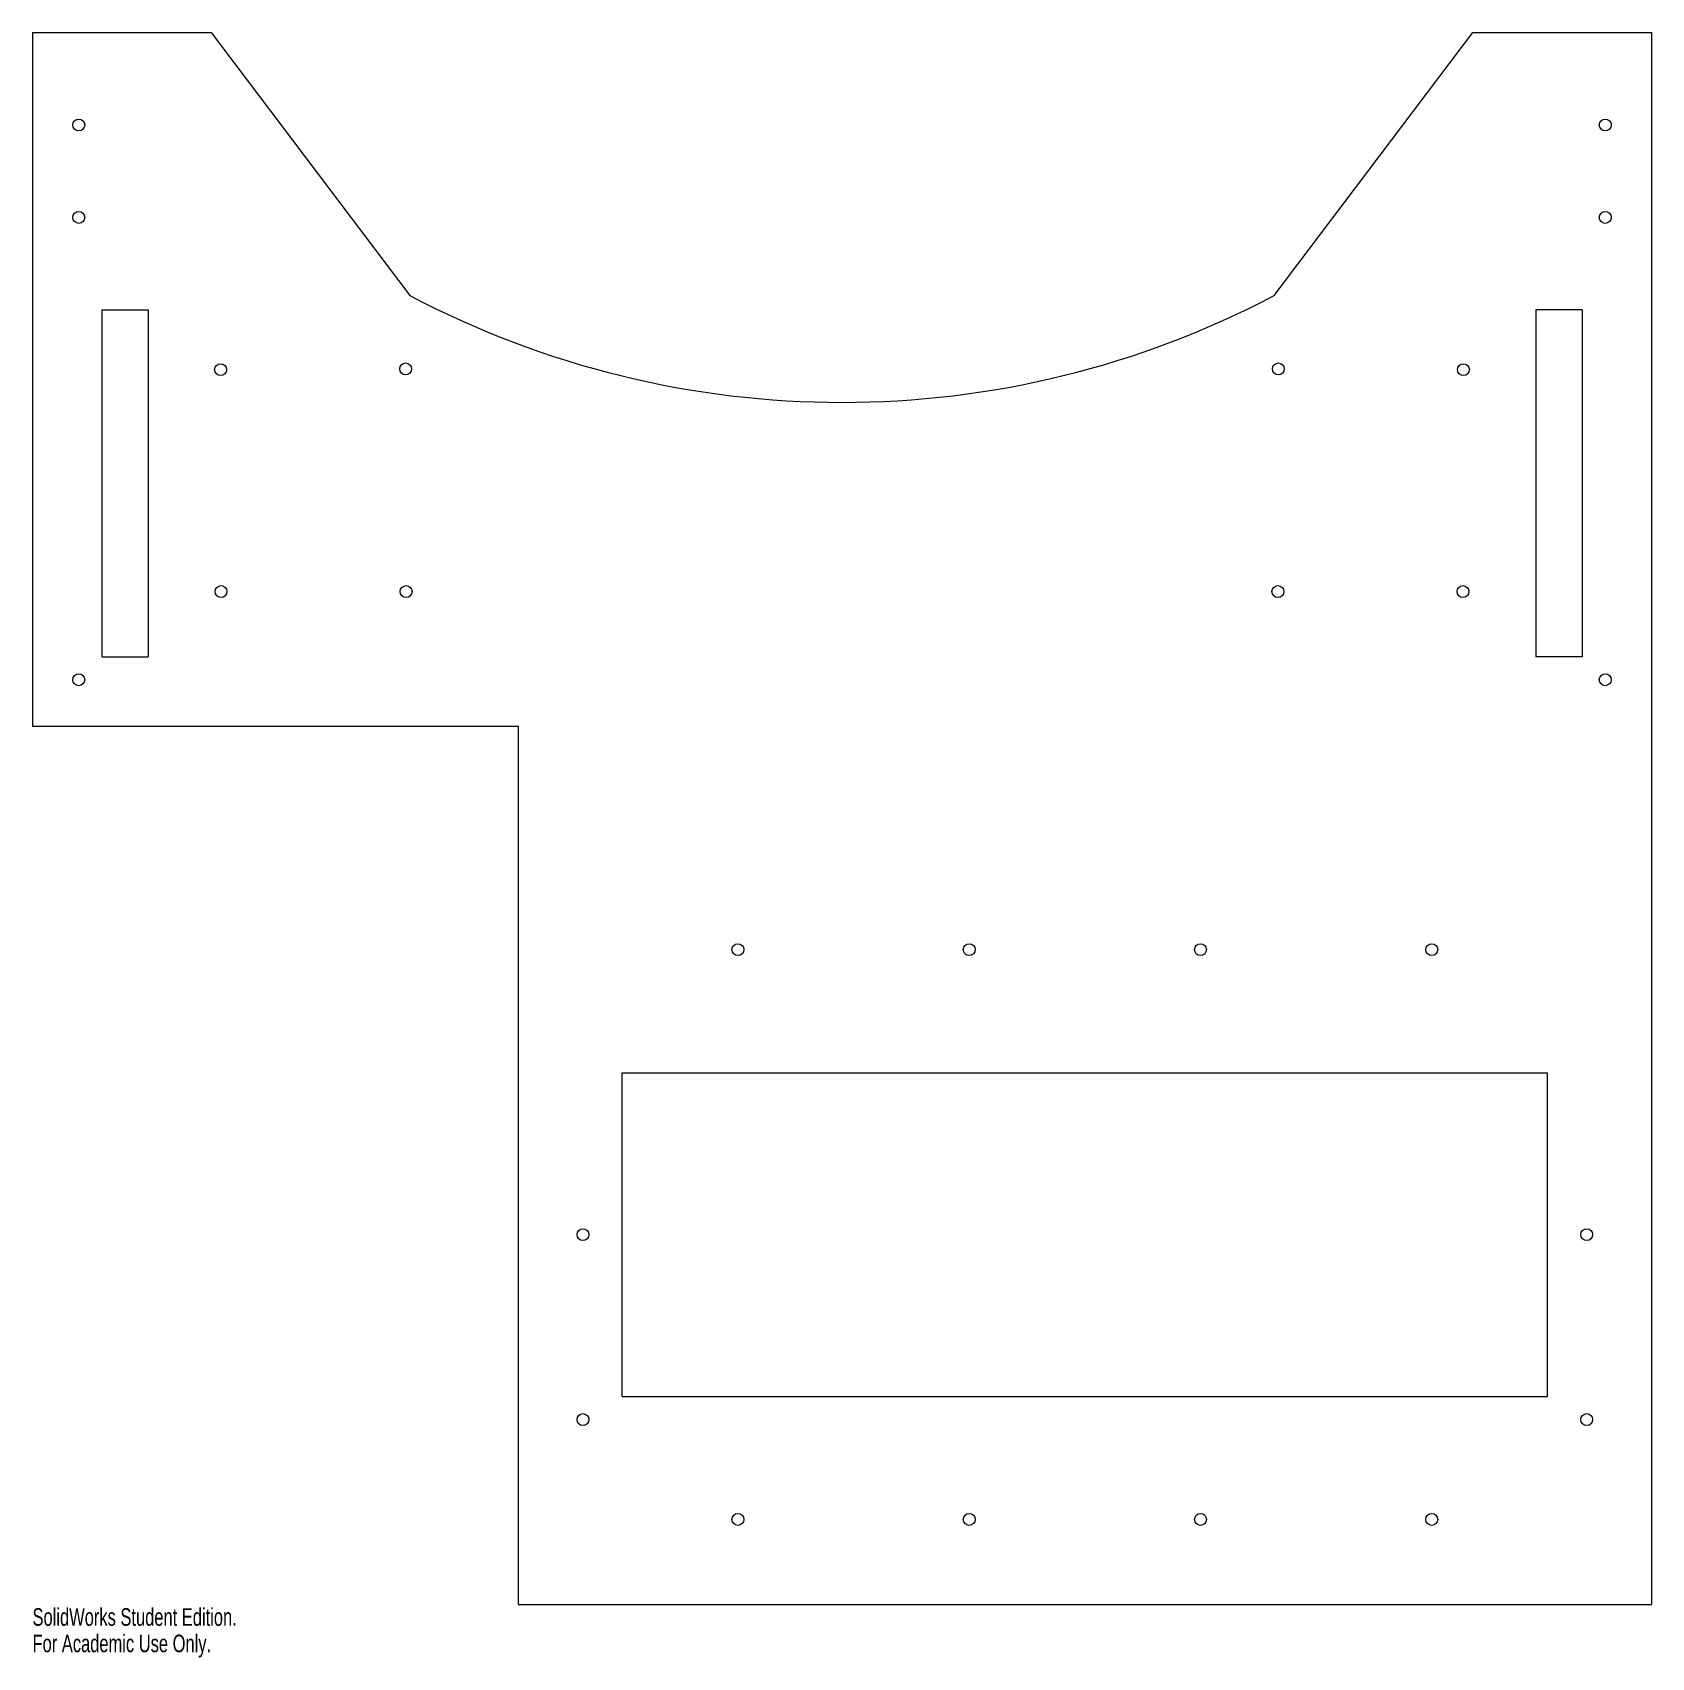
# Model space of a CAD drawing. Header units: inches. Extents: x -17.5 to 0, y -0.6 to 17.
import ezdxf

# ---------------------------------------------------------------- set-up
doc = ezdxf.new("R2010")
doc.units = ezdxf.units.IN
doc.header["$MEASUREMENT"] = 0
doc.styles.add('SLDTEXTSTYLE0', font='TXT', dxfattribs={"width": 0.7})

msp = doc.modelspace()

# ---------------------------------------------------------------- linework, layer by layer
at = {"color": 7, "linetype": 'Continuous', "lineweight": 15}
for p, q in [((-17.5, 17), (-17.5, 9.5)), ((-17.5, 17), (-15.569, 17)), ((-15.569, 17), (-13.423, 14.156)), ((-4.077, 14.156), (-1.931, 17)), ((-1.931, 17), (0, 17)), ((0, 17), (0, 0)), ((-16.75, 14), (-16.75, 10.25)), ((-16.75, 14), (-16.25, 14)), ((-16.25, 14), (-16.25, 10.25)), ((-1.25, 14), (-1.25, 10.25)), ((-0.75, 14), (-1.25, 14)), ((-0.75, 14), (-0.75, 10.25)), ((-16.75, 10.25), (-16.25, 10.25)), ((-0.75, 10.25), (-1.25, 10.25)), ((-17.5, 9.5), (-12.25, 9.5)), ((-12.25, 9.5), (-12.25, 0)), ((-11.125, 5.751), (-1.125, 5.751)), ((-11.125, 2.251), (-11.125, 5.751)), ((-1.125, 2.251), (-1.125, 5.751)), ((-11.125, 2.251), (-1.125, 2.251)), ((-12.25, 0), (0, 0))]:
    msp.add_line(p, q, dxfattribs=at)
for centre, radius in [((-17, 16), 0.0642), ((-0.5, 16), 0.0642), ((-17, 15), 0.0642), ((-0.5, 15), 0.0642), ((-15.467, 13.354), 0.0643), ((-13.467, 13.362), 0.0643), ((-4.033, 13.362), 0.0642), ((-2.033, 13.354), 0.0642), ((-15.462, 10.954), 0.0642), ((-13.462, 10.954), 0.0643), ((-4.038, 10.954), 0.0642), ((-2.038, 10.954), 0.0642), ((-17, 10), 0.0642), ((-0.5, 10), 0.0642), ((-9.875, 7.082), 0.0642), ((-7.375, 7.082), 0.0643), ((-4.875, 7.082), 0.0643), ((-2.375, 7.082), 0.0642), ((-11.55, 4), 0.0642), ((-0.7, 4), 0.0642), ((-11.55, 2), 0.0642), ((-0.7, 2), 0.0642), ((-9.875, 0.92), 0.0643), ((-7.375, 0.92), 0.0642), ((-4.875, 0.92), 0.0642), ((-2.375, 0.92), 0.0642)]:
    msp.add_circle(centre, radius, dxfattribs=at)
msp.add_arc((-8.75, 23.024), 10.024, 242.2138, 297.7862, dxfattribs=at)

# ---------------------------------------------------------------- texts
at = {"color": 7, "linetype": 'Continuous', "char_height": 0.1903, "attachment_point": 1, "style": 'SLDTEXTSTYLE0'}
for s, insert in [('SolidWorks Student Edition.', (-17.5, -0.04)), ('For Academic Use Only.', (-17.5, -0.326))]:
    msp.add_mtext(s, dxfattribs=dict(at, insert=insert))

doc.saveas('drawing.dxf')
